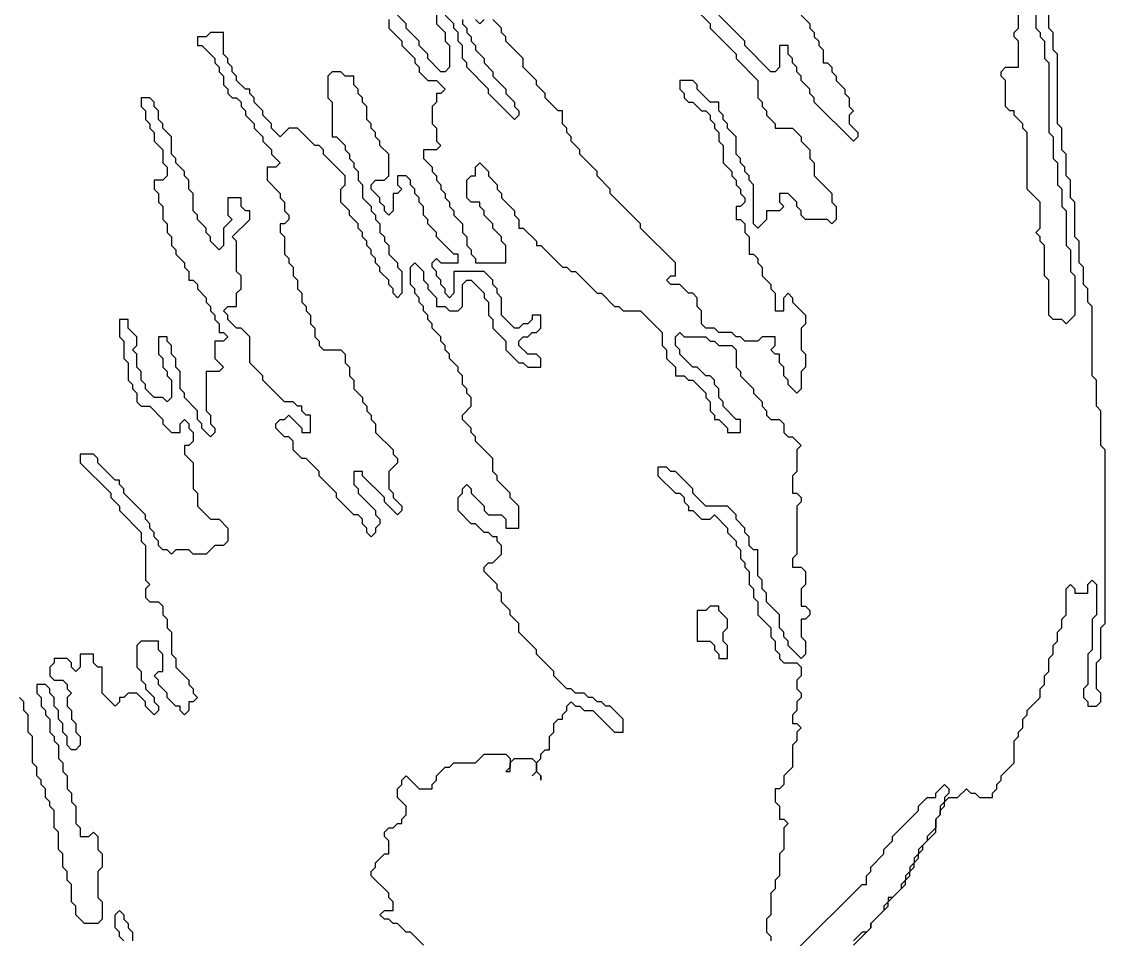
# Model space of a CAD drawing. Header units: metres. Extents: x 0 to 100, y 0 to 129.
# Drawn here: x 49.74 to 55.98, y 113.26 to 118.54 of the extents above; entities that cross this region are included whole.
import ezdxf

# ---------------------------------------------------------------- set-up
doc = ezdxf.new("R2010")
doc.units = ezdxf.units.M

msp = doc.modelspace()

# ---------------------------------------------------------------- linework, layer by layer
for points in [[(55.575, 118.675), (55.575, 118.5), (55.6, 118.475), (55.6, 118.45), (55.625, 118.425), (55.625, 118.325), (55.65, 118.3), (55.65, 117.9), (55.675, 117.875), (55.675, 117.75), (55.7, 117.725), (55.7, 117.6), (55.725, 117.575), (55.725, 117.475), (55.75, 117.45), (55.75, 117.25), (55.775, 117.225), (55.775, 117.1), (55.8, 117.075), (55.8, 116.85), (55.75, 116.8), (55.725, 116.825), (55.675, 116.825), (55.65, 116.85), (55.65, 117.05), (55.625, 117.075), (55.625, 117.25), (55.6, 117.275), (55.6, 117.3), (55.575, 117.325), (55.6, 117.35), (55.6, 117.5), (55.525, 117.575), (55.525, 117.9), (55.5, 117.925), (55.5, 117.95), (55.45, 118), (55.45, 118.025), (55.425, 118.025), (55.4, 118.05), (55.4, 118.2), (55.375, 118.225), (55.375, 118.25), (55.4, 118.275), (55.475, 118.275), (55.475, 118.425), (55.45, 118.45), (55.45, 118.475), (55.475, 118.5), (55.475, 118.65)], [(52.125, 118.575), (52.125, 118.525), (52.175, 118.475), (52.175, 118.425), (52.2, 118.4), (52.2, 118.275), (52.175, 118.25), (52.15, 118.25), (52.075, 118.325), (52.075, 118.35), (52.025, 118.4), (52.025, 118.425), (51.95, 118.5), (51.95, 118.525), (51.9, 118.575)], [(52.275, 118.55), (52.275, 118.525), (52.3, 118.5), (52.3, 118.475), (52.325, 118.45), (52.325, 118.425), (52.35, 118.4), (52.35, 118.375), (52.4, 118.325), (52.4, 118.3), (52.45, 118.25), (52.45, 118.225), (52.525, 118.15), (52.525, 118.125), (52.575, 118.075), (52.575, 118.05), (52.6, 118.025), (52.6, 118), (52.575, 117.975), (52.425, 118.125), (52.425, 118.15), (52.3, 118.275), (52.3, 118.3), (52.275, 118.325), (52.275, 118.4), (52.25, 118.425), (52.25, 118.475), (52.225, 118.5), (52.225, 118.525), (52.175, 118.575)], [(53.625, 118.6), (53.7, 118.525), (53.7, 118.5), (53.85, 118.35), (53.85, 118.325), (53.975, 118.2), (53.975, 118.1), (54, 118.075), (54, 118.05), (54.025, 118.025), (54.025, 118), (54.075, 117.95), (54.075, 117.925), (54.175, 117.925), (54.225, 117.875), (54.225, 117.85), (54.275, 117.8), (54.275, 117.75), (54.3, 117.725), (54.3, 117.65), (54.4, 117.55), (54.4, 117.5), (54.425, 117.475), (54.425, 117.4), (54.4, 117.375), (54.375, 117.4), (54.25, 117.4), (54.225, 117.425), (54.225, 117.45), (54.2, 117.475), (54.2, 117.5), (54.15, 117.55), (54.1, 117.55), (54.1, 117.5), (54.125, 117.475), (54.1, 117.45), (54.025, 117.45), (54.025, 117.4), (53.975, 117.35), (53.95, 117.375), (53.95, 117.6), (53.925, 117.625), (53.925, 117.65), (53.9, 117.675), (53.9, 117.7), (53.875, 117.725), (53.875, 117.75), (53.85, 117.775), (53.85, 117.875), (53.8, 117.925), (53.8, 117.95), (53.775, 117.975), (53.775, 118), (53.75, 118.025), (53.75, 118.075), (53.7, 118.075), (53.625, 118.15), (53.625, 118.175), (53.6, 118.2), (53.525, 118.2), (53.525, 118.15), (53.55, 118.125), (53.55, 118.1), (53.575, 118.075), (53.6, 118.075), (53.65, 118.025), (53.675, 118.025), (53.7, 118), (53.7, 117.975), (53.725, 117.95), (53.725, 117.925), (53.75, 117.9), (53.75, 117.85), (53.775, 117.825), (53.775, 117.725), (53.825, 117.675), (53.825, 117.65), (53.85, 117.625), (53.85, 117.6), (53.875, 117.575), (53.875, 117.55), (53.9, 117.525), (53.9, 117.5), (53.875, 117.475), (53.85, 117.475), (53.85, 117.4), (53.875, 117.4), (53.9, 117.375), (53.9, 117.325), (53.925, 117.3), (53.925, 117.2), (53.95, 117.2), (53.975, 117.175), (53.975, 117.15), (54, 117.125), (54, 117.075), (54.05, 117.025), (54.05, 117), (54.075, 116.975), (54.075, 116.875), (54.125, 116.875), (54.125, 116.95), (54.15, 116.975), (54.175, 116.95), (54.175, 116.925), (54.25, 116.85), (54.25, 116.8), (54.225, 116.775), (54.225, 116.65), (54.25, 116.625), (54.25, 116.55), (54.225, 116.525), (54.225, 116.425), (54.2, 116.4), (54.15, 116.45), (54.15, 116.475), (54.125, 116.5), (54.125, 116.55), (54.1, 116.575), (54.1, 116.625), (54.075, 116.625), (54.05, 116.65), (54.075, 116.675), (54.075, 116.725), (54, 116.725), (53.975, 116.7), (53.9, 116.7), (53.875, 116.725), (53.85, 116.725), (53.825, 116.75), (53.75, 116.75), (53.725, 116.775), (53.675, 116.775), (53.65, 116.8), (53.65, 116.875), (53.625, 116.9), (53.625, 116.95), (53.6, 116.975), (53.575, 116.975), (53.525, 117.025), (53.475, 117.025), (53.45, 117.05), (53.475, 117.075), (53.5, 117.075), (53.5, 117.15), (53.3, 117.35), (53.3, 117.375), (53.125, 117.55), (53.125, 117.575), (53.05, 117.65), (53.05, 117.675), (52.95, 117.775), (52.95, 117.8), (52.9, 117.85), (52.9, 117.875), (52.875, 117.9), (52.875, 117.925), (52.85, 117.95), (52.85, 118.025), (52.825, 118.025), (52.75, 118.1), (52.75, 118.125), (52.7, 118.175), (52.7, 118.2), (52.625, 118.275), (52.625, 118.325), (52.525, 118.425), (52.525, 118.45), (52.5, 118.475), (52.5, 118.5), (52.45, 118.55)], [(54.225, 118.575), (54.275, 118.525), (54.275, 118.5), (54.3, 118.475), (54.3, 118.45), (54.325, 118.425), (54.325, 118.4), (54.35, 118.375), (54.35, 118.3), (54.375, 118.3), (54.4, 118.275), (54.4, 118.25), (54.425, 118.225), (54.425, 118.2), (54.475, 118.15), (54.475, 118.125), (54.5, 118.1), (54.5, 118.05), (54.525, 118.025), (54.5, 118), (54.5, 117.95), (54.55, 117.9), (54.55, 117.875), (54.525, 117.85), (54.3, 118.075), (54.3, 118.1), (54.275, 118.125), (54.275, 118.15), (54.225, 118.2), (54.225, 118.225), (54.2, 118.25), (54.2, 118.275), (54.175, 118.3), (54.175, 118.325), (54.15, 118.35), (54.15, 118.4), (54.1, 118.4), (54.1, 118.275), (54.075, 118.25), (54.05, 118.25), (53.9, 118.4), (53.9, 118.425), (53.75, 118.575)], [(54.525, 113.225), (54.625, 113.325), (54.625, 113.35), (54.725, 113.45), (54.725, 113.475), (54.825, 113.575), (54.825, 113.6), (54.85, 113.625), (54.85, 113.65), (54.875, 113.675), (54.875, 113.7), (54.9, 113.725), (54.9, 113.75), (54.925, 113.775), (54.925, 113.8), (55, 113.875), (55, 113.95), (55.025, 113.975), (55.025, 114), (55.05, 114.025), (55.05, 114.05), (55.075, 114.075), (55.125, 114.075), (55.175, 114.125), (55.2, 114.1), (55.225, 114.1), (55.25, 114.075), (55.325, 114.075), (55.325, 114.1), (55.35, 114.125), (55.35, 114.15), (55.375, 114.175), (55.375, 114.2), (55.45, 114.275), (55.45, 114.4), (55.475, 114.425), (55.475, 114.45), (55.5, 114.475), (55.5, 114.525), (55.525, 114.55), (55.525, 114.575), (55.6, 114.65), (55.6, 114.7), (55.625, 114.725), (55.625, 114.775), (55.65, 114.8), (55.65, 114.875), (55.675, 114.9), (55.675, 114.95), (55.7, 114.975), (55.7, 115.025), (55.725, 115.05), (55.725, 115.1), (55.75, 115.125), (55.75, 115.275), (55.775, 115.3), (55.8, 115.275), (55.8, 115.25), (55.875, 115.25), (55.875, 115.3), (55.9, 115.325), (55.925, 115.3), (55.925, 115.125), (55.9, 115.1), (55.9, 114.925), (55.875, 114.9), (55.875, 114.725), (55.85, 114.7), (55.85, 114.65), (55.875, 114.625), (55.875, 114.6), (55.925, 114.6), (55.95, 114.625), (55.95, 114.675), (55.925, 114.7), (55.925, 114.85), (55.95, 114.875), (55.95, 115.05), (55.975, 115.075), (55.975, 116.075), (55.95, 116.1), (55.95, 116.3), (55.925, 116.325), (55.925, 116.475), (55.9, 116.5), (55.9, 116.9), (55.875, 116.925), (55.875, 117), (55.85, 117.025), (55.85, 117.125), (55.825, 117.15), (55.825, 117.275), (55.8, 117.3), (55.8, 117.5), (55.775, 117.525), (55.775, 117.625), (55.75, 117.65), (55.75, 117.775), (55.725, 117.8), (55.725, 117.925), (55.7, 117.95), (55.7, 118.35), (55.675, 118.375), (55.675, 118.475), (55.65, 118.5), (55.65, 118.6)], [(51.85, 118.55), (51.85, 118.5), (51.925, 118.425), (51.925, 118.4), (52, 118.325), (52, 118.3), (52.025, 118.275), (52.025, 118.25), (52.075, 118.2), (52.125, 118.2), (52.175, 118.15), (52.15, 118.125), (52.125, 118.125), (52.125, 118.075), (52.1, 118.05), (52.1, 117.95), (52.125, 117.925), (52.125, 117.85), (52.15, 117.825), (52.125, 117.8), (52.05, 117.8), (52.05, 117.75), (52.1, 117.7), (52.1, 117.675), (52.125, 117.65), (52.125, 117.625), (52.15, 117.6), (52.15, 117.575), (52.175, 117.55), (52.175, 117.525), (52.2, 117.5), (52.2, 117.475), (52.225, 117.45), (52.225, 117.425), (52.275, 117.375), (52.275, 117.325), (52.3, 117.3), (52.3, 117.25), (52.325, 117.225), (52.325, 117.2), (52.35, 117.175), (52.35, 117.15), (52.525, 117.15), (52.525, 117.25), (52.5, 117.275), (52.5, 117.3), (52.45, 117.35), (52.45, 117.375), (52.4, 117.425), (52.4, 117.45), (52.375, 117.475), (52.375, 117.5), (52.325, 117.5), (52.3, 117.525), (52.3, 117.625), (52.325, 117.65), (52.35, 117.65), (52.35, 117.7), (52.375, 117.725), (52.425, 117.675), (52.425, 117.65), (52.475, 117.6), (52.475, 117.575), (52.5, 117.55), (52.5, 117.525), (52.575, 117.45), (52.575, 117.425), (52.6, 117.4), (52.6, 117.35), (52.625, 117.35), (52.7, 117.275), (52.7, 117.25), (52.725, 117.25), (52.85, 117.125), (52.875, 117.125), (52.9, 117.1), (52.925, 117.1), (53.05, 116.975), (53.075, 116.975), (53.15, 116.9), (53.175, 116.9), (53.2, 116.875), (53.3, 116.875), (53.425, 116.75), (53.425, 116.675), (53.45, 116.65), (53.45, 116.6), (53.5, 116.55), (53.5, 116.5), (53.55, 116.5), (53.575, 116.475), (53.6, 116.475), (53.675, 116.4), (53.675, 116.375), (53.7, 116.35), (53.7, 116.3), (53.725, 116.275), (53.725, 116.25), (53.75, 116.25), (53.8, 116.2), (53.8, 116.175), (53.875, 116.175), (53.875, 116.25), (53.85, 116.25), (53.775, 116.325), (53.775, 116.35), (53.75, 116.375), (53.75, 116.425), (53.725, 116.45), (53.725, 116.475), (53.7, 116.5), (53.675, 116.5), (53.625, 116.55), (53.6, 116.55), (53.525, 116.625), (53.525, 116.65), (53.5, 116.675), (53.5, 116.725), (53.525, 116.75), (53.55, 116.725), (53.675, 116.725), (53.7, 116.7), (53.725, 116.7), (53.75, 116.675), (53.825, 116.675), (53.85, 116.65), (53.85, 116.55), (53.875, 116.525), (53.875, 116.5), (53.95, 116.425), (53.95, 116.4), (54, 116.35), (54, 116.325), (54.025, 116.3), (54.025, 116.275), (54.05, 116.25), (54.1, 116.25), (54.125, 116.225), (54.125, 116.175), (54.15, 116.15), (54.175, 116.15), (54.225, 116.1), (54.2, 116.075), (54.2, 115.95), (54.175, 115.925), (54.175, 115.825), (54.2, 115.825), (54.225, 115.8), (54.225, 115.775), (54.2, 115.75), (54.2, 115.475), (54.175, 115.45), (54.175, 115.4), (54.225, 115.4), (54.25, 115.375), (54.25, 115.3), (54.225, 115.275), (54.225, 115.175), (54.25, 115.175), (54.275, 115.15), (54.275, 115.125), (54.25, 115.1), (54.225, 115.1), (54.225, 115), (54.25, 114.975), (54.25, 114.9), (54.225, 114.875), (54.15, 114.95), (54.15, 114.975), (54.125, 115), (54.125, 115.025), (54.1, 115.05), (54.1, 115.125), (54.025, 115.2), (54.025, 115.25), (54, 115.275), (54, 115.325), (53.975, 115.35), (53.975, 115.5), (53.95, 115.5), (53.925, 115.525), (53.925, 115.575), (53.9, 115.6), (53.9, 115.625), (53.85, 115.675), (53.85, 115.7), (53.8, 115.75), (53.675, 115.75), (53.6, 115.825), (53.6, 115.85), (53.5, 115.95), (53.475, 115.95), (53.45, 115.975), (53.4, 115.975), (53.4, 115.925), (53.5, 115.825), (53.525, 115.825), (53.55, 115.8), (53.55, 115.775), (53.575, 115.75), (53.575, 115.725), (53.6, 115.725), (53.65, 115.675), (53.7, 115.675), (53.725, 115.7), (53.8, 115.625), (53.8, 115.6), (53.85, 115.55), (53.85, 115.525), (53.875, 115.5), (53.875, 115.45), (53.9, 115.425), (53.9, 115.4), (53.925, 115.375), (53.925, 115.3), (53.95, 115.275), (53.95, 115.225), (53.975, 115.2), (53.975, 115.125), (54.05, 115.05), (54.05, 115), (54.075, 114.975), (54.075, 114.925), (54.1, 114.9), (54.1, 114.875), (54.125, 114.85), (54.2, 114.85), (54.225, 114.825), (54.225, 114.775), (54.2, 114.75), (54.2, 114.7), (54.225, 114.675), (54.225, 114.65), (54.2, 114.625), (54.2, 114.575), (54.175, 114.55), (54.175, 114.5), (54.2, 114.5), (54.225, 114.475), (54.2, 114.45), (54.2, 114.4), (54.175, 114.375), (54.175, 114.25), (54.125, 114.2), (54.125, 114.15), (54.1, 114.125), (54.075, 114.125), (54.075, 114.05), (54.1, 114.025), (54.1, 113.95), (54.125, 113.95), (54.15, 113.925), (54.125, 113.9), (54.125, 113.775), (54.1, 113.75), (54.1, 113.625), (54.075, 113.6), (54.075, 113.55), (54.05, 113.525), (54.05, 113.4), (54.025, 113.375), (54.025, 113.3), (54.05, 113.275), (54.05, 113.25)], [(52.4, 118.55), (52.375, 118.525), (52.35, 118.55)], [(50.825, 118.475), (50.8, 118.45), (50.75, 118.45), (50.75, 118.4), (50.775, 118.4), (50.85, 118.325), (50.85, 118.3), (50.875, 118.275), (50.875, 118.25), (50.9, 118.225), (50.9, 118.175), (50.925, 118.15), (50.925, 118.125), (50.95, 118.1), (50.975, 118.1), (51, 118.075), (51, 118.05), (51.025, 118.025), (51.025, 118), (51.075, 117.95), (51.075, 117.925), (51.125, 117.875), (51.125, 117.85), (51.175, 117.8), (51.175, 117.775), (51.225, 117.725), (51.2, 117.7), (51.15, 117.7), (51.15, 117.625), (51.225, 117.55), (51.225, 117.525), (51.25, 117.5), (51.25, 117.45), (51.275, 117.425), (51.275, 117.4), (51.25, 117.375), (51.225, 117.375), (51.225, 117.325), (51.25, 117.3), (51.25, 117.2), (51.275, 117.175), (51.275, 117.15), (51.3, 117.125), (51.3, 117.075), (51.325, 117.05), (51.325, 117), (51.35, 116.975), (51.35, 116.925), (51.375, 116.9), (51.375, 116.875), (51.4, 116.85), (51.4, 116.8), (51.425, 116.775), (51.425, 116.725), (51.45, 116.7), (51.45, 116.675), (51.475, 116.65), (51.575, 116.65), (51.6, 116.625), (51.6, 116.575), (51.625, 116.55), (51.625, 116.5), (51.65, 116.475), (51.65, 116.425), (51.7, 116.375), (51.7, 116.35), (51.725, 116.325), (51.725, 116.3), (51.75, 116.275), (51.75, 116.25), (51.775, 116.225), (51.775, 116.175), (51.875, 116.075), (51.875, 116.05), (51.9, 116.025), (51.9, 116), (51.85, 115.95), (51.85, 115.85), (51.875, 115.825), (51.875, 115.8), (51.925, 115.75), (51.925, 115.725), (51.9, 115.7), (51.825, 115.775), (51.825, 115.8), (51.7, 115.925), (51.7, 115.95), (51.65, 115.95), (51.65, 115.875), (51.675, 115.85), (51.675, 115.825), (51.775, 115.725), (51.775, 115.7), (51.8, 115.675), (51.8, 115.65), (51.775, 115.625), (51.775, 115.6), (51.75, 115.575), (51.725, 115.6), (51.725, 115.625), (51.7, 115.65), (51.7, 115.675), (51.675, 115.7), (51.65, 115.7), (51.55, 115.8), (51.55, 115.825), (51.45, 115.925), (51.45, 115.95), (51.375, 116.025), (51.35, 116.025), (51.3, 116.075), (51.3, 116.125), (51.275, 116.15), (51.25, 116.15), (51.2, 116.2), (51.2, 116.225), (51.225, 116.25), (51.25, 116.25), (51.275, 116.275), (51.35, 116.2), (51.35, 116.175), (51.4, 116.175), (51.4, 116.275), (51.375, 116.275), (51.35, 116.3), (51.35, 116.325), (51.325, 116.325), (51.3, 116.35), (51.25, 116.35), (51.125, 116.475), (51.125, 116.5), (51.05, 116.575), (51.05, 116.725), (51, 116.775), (50.975, 116.775), (50.925, 116.825), (50.925, 116.85), (50.9, 116.875), (50.925, 116.9), (50.975, 116.9), (50.975, 116.975), (51, 117), (51, 117.075), (50.975, 117.1), (50.975, 117.275), (50.95, 117.3), (51.05, 117.4), (51.05, 117.45), (51.025, 117.45), (51, 117.475), (51, 117.525), (50.925, 117.525), (50.925, 117.425), (50.95, 117.4), (50.9, 117.35), (50.9, 117.25), (50.875, 117.225), (50.825, 117.275), (50.825, 117.3), (50.8, 117.325), (50.8, 117.35), (50.75, 117.4), (50.75, 117.425), (50.725, 117.45), (50.725, 117.55), (50.7, 117.575), (50.7, 117.625), (50.675, 117.65), (50.675, 117.675), (50.625, 117.725), (50.625, 117.75), (50.6, 117.775), (50.6, 117.875), (50.55, 117.925), (50.55, 117.95), (50.525, 117.975), (50.525, 118.025), (50.5, 118.05), (50.5, 118.075), (50.475, 118.1), (50.425, 118.1), (50.425, 118.05), (50.45, 118.025), (50.45, 117.975), (50.475, 117.95), (50.475, 117.925), (50.5, 117.9), (50.5, 117.85), (50.55, 117.8), (50.55, 117.725), (50.575, 117.7), (50.575, 117.65), (50.55, 117.625), (50.5, 117.625), (50.5, 117.575), (50.525, 117.55), (50.525, 117.5), (50.55, 117.475), (50.55, 117.4), (50.575, 117.375), (50.575, 117.325), (50.6, 117.3), (50.6, 117.25), (50.625, 117.225), (50.625, 117.2), (50.675, 117.15), (50.675, 117.125), (50.7, 117.1), (50.7, 117.05), (50.725, 117.05), (50.75, 117.025), (50.75, 117), (50.8, 116.95), (50.8, 116.925), (50.825, 116.9), (50.825, 116.875), (50.85, 116.85), (50.85, 116.825), (50.875, 116.8), (50.875, 116.75), (50.9, 116.75), (50.925, 116.725), (50.9, 116.7), (50.85, 116.7), (50.85, 116.6), (50.9, 116.55), (50.875, 116.525), (50.8, 116.525), (50.8, 116.3), (50.825, 116.275), (50.825, 116.225), (50.85, 116.2), (50.85, 116.175), (50.825, 116.15), (50.775, 116.2), (50.775, 116.225), (50.75, 116.25), (50.75, 116.3), (50.675, 116.375), (50.675, 116.4), (50.65, 116.425), (50.65, 116.525), (50.625, 116.55), (50.625, 116.6), (50.6, 116.625), (50.6, 116.675), (50.575, 116.7), (50.575, 116.725), (50.525, 116.725), (50.525, 116.625), (50.55, 116.6), (50.55, 116.55), (50.575, 116.525), (50.575, 116.5), (50.6, 116.475), (50.6, 116.375), (50.575, 116.35), (50.55, 116.375), (50.5, 116.375), (50.45, 116.425), (50.45, 116.45), (50.425, 116.475), (50.425, 116.525), (50.4, 116.55), (50.4, 116.625), (50.375, 116.65), (50.4, 116.675), (50.4, 116.725), (50.35, 116.775), (50.35, 116.825), (50.3, 116.825), (50.3, 116.725), (50.325, 116.7), (50.325, 116.6), (50.35, 116.575), (50.35, 116.475), (50.375, 116.45), (50.375, 116.425), (50.4, 116.4), (50.4, 116.35), (50.425, 116.325), (50.475, 116.325), (50.55, 116.25), (50.55, 116.225), (50.6, 116.175), (50.65, 116.175), (50.65, 116.225), (50.675, 116.25), (50.7, 116.225), (50.7, 116.2), (50.725, 116.175), (50.725, 116.125), (50.7, 116.1), (50.675, 116.1), (50.675, 116.05), (50.725, 116), (50.725, 115.85), (50.75, 115.825), (50.75, 115.75), (50.825, 115.675), (50.875, 115.675), (50.925, 115.625), (50.925, 115.55), (50.9, 115.525), (50.85, 115.525), (50.8, 115.475), (50.725, 115.475), (50.7, 115.5), (50.625, 115.5), (50.6, 115.475), (50.575, 115.5), (50.55, 115.5), (50.525, 115.525), (50.525, 115.55), (50.5, 115.575), (50.5, 115.6), (50.475, 115.625), (50.475, 115.65), (50.45, 115.675), (50.45, 115.7), (50.325, 115.825), (50.325, 115.85), (50.3, 115.875), (50.3, 115.9), (50.275, 115.9), (50.175, 116), (50.175, 116.025), (50.15, 116.05), (50.075, 116.05), (50.075, 116), (50.25, 115.825), (50.25, 115.8), (50.3, 115.75), (50.3, 115.725), (50.425, 115.6), (50.425, 115.55), (50.45, 115.525), (50.45, 115.325), (50.475, 115.3), (50.45, 115.275), (50.45, 115.225), (50.475, 115.2), (50.525, 115.2), (50.55, 115.175), (50.55, 115.125), (50.575, 115.1), (50.575, 115.05), (50.6, 115.025), (50.6, 114.9), (50.625, 114.875), (50.625, 114.825), (50.7, 114.75), (50.7, 114.725), (50.725, 114.7), (50.725, 114.675), (50.75, 114.65), (50.725, 114.625), (50.7, 114.625), (50.7, 114.575), (50.675, 114.55), (50.65, 114.575), (50.65, 114.6), (50.625, 114.6), (50.575, 114.65), (50.575, 114.675), (50.525, 114.725), (50.525, 114.75), (50.5, 114.775), (50.525, 114.8), (50.55, 114.8), (50.55, 114.9), (50.525, 114.925), (50.525, 114.975), (50.425, 114.975), (50.4, 114.95), (50.4, 114.825), (50.425, 114.8), (50.425, 114.75), (50.45, 114.725), (50.45, 114.7), (50.5, 114.65), (50.5, 114.625), (50.525, 114.6), (50.525, 114.575), (50.5, 114.55), (50.45, 114.6), (50.45, 114.625), (50.4, 114.675), (50.35, 114.675), (50.325, 114.65), (50.3, 114.65), (50.3, 114.625), (50.275, 114.6), (50.2, 114.675), (50.2, 114.825), (50.175, 114.825), (50.15, 114.85), (50.15, 114.9), (50.075, 114.9), (50.075, 114.825), (50.05, 114.8), (50.025, 114.825), (50.025, 114.85), (50, 114.875), (49.925, 114.875), (49.925, 114.85), (49.9, 114.825), (49.9, 114.775), (49.925, 114.75), (49.975, 114.75), (50, 114.725), (50, 114.7), (50.025, 114.675), (50, 114.65), (50, 114.6), (50.025, 114.575), (50.025, 114.525), (50.05, 114.5), (50.05, 114.45), (50.075, 114.425), (50.075, 114.375), (50.05, 114.35), (50.025, 114.35), (50, 114.375), (50, 114.425), (49.975, 114.45), (49.975, 114.5), (49.95, 114.525), (49.95, 114.575), (49.925, 114.6), (49.925, 114.65), (49.9, 114.675), (49.9, 114.7), (49.875, 114.725), (49.825, 114.725), (49.825, 114.675), (49.85, 114.65), (49.85, 114.6), (49.875, 114.575), (49.875, 114.55), (49.9, 114.525), (49.9, 114.45), (49.925, 114.425), (49.925, 114.4), (49.95, 114.375), (49.95, 114.3), (49.975, 114.275), (49.975, 114.225), (50, 114.2), (50, 114.125), (50.025, 114.1), (50.025, 114.05), (50.05, 114.025), (50.05, 113.925), (50.075, 113.9), (50.075, 113.85), (50.125, 113.85), (50.15, 113.875), (50.175, 113.85), (50.175, 113.775), (50.2, 113.75), (50.2, 113.675), (50.175, 113.65), (50.175, 113.5), (50.2, 113.475), (50.2, 113.375), (50.175, 113.35), (50.1, 113.35), (50.05, 113.4), (50.05, 113.45), (50.025, 113.475), (50.025, 113.575), (50, 113.6), (50, 113.65), (49.975, 113.675), (49.975, 113.75), (49.95, 113.775), (49.95, 113.875), (49.925, 113.9), (49.925, 114), (49.9, 114.025), (49.9, 114.05), (49.875, 114.075), (49.875, 114.125), (49.85, 114.15), (49.85, 114.175), (49.825, 114.2), (49.825, 114.25), (49.8, 114.275), (49.8, 114.425), (49.775, 114.45), (49.775, 114.55), (49.75, 114.575), (49.75, 114.625), (49.725, 114.65)], [(52.05, 113.225), (51.975, 113.3), (51.95, 113.3), (51.9, 113.35), (51.875, 113.35), (51.85, 113.375), (51.825, 113.375), (51.8, 113.4), (51.825, 113.425), (51.875, 113.425), (51.875, 113.475), (51.85, 113.5), (51.85, 113.525), (51.75, 113.625), (51.75, 113.65), (51.775, 113.675), (51.775, 113.7), (51.825, 113.75), (51.85, 113.75), (51.85, 113.825), (51.825, 113.85), (51.825, 113.875), (51.85, 113.9), (51.875, 113.9), (51.9, 113.925), (51.925, 113.925), (51.925, 113.95), (51.95, 113.975), (51.95, 114.025), (51.9, 114.075), (51.9, 114.125), (51.925, 114.15), (51.925, 114.175), (51.95, 114.2), (52.025, 114.125), (52.1, 114.125), (52.1, 114.15), (52.125, 114.175), (52.125, 114.2), (52.175, 114.25), (52.2, 114.25), (52.225, 114.275), (52.35, 114.275), (52.4, 114.325), (52.525, 114.325), (52.55, 114.3), (52.55, 114.25), (52.525, 114.225), (52.55, 114.225), (52.55, 114.275), (52.575, 114.3), (52.675, 114.3), (52.7, 114.275), (52.7, 114.225), (52.675, 114.2), (52.7, 114.225), (52.725, 114.2), (52.725, 114.175), (52.725, 114.2), (52.7, 114.225), (52.7, 114.275), (52.725, 114.3), (52.725, 114.325), (52.75, 114.35), (52.775, 114.35), (52.775, 114.425), (52.8, 114.45), (52.8, 114.5), (52.825, 114.525), (52.85, 114.525), (52.85, 114.55), (52.875, 114.575), (52.875, 114.6), (52.9, 114.625), (52.925, 114.6), (52.95, 114.6), (52.975, 114.575), (53.025, 114.575), (53.15, 114.45), (53.2, 114.45), (53.2, 114.525), (53.125, 114.6), (53.1, 114.6), (53.075, 114.625), (53.05, 114.625), (53.025, 114.65), (53, 114.65), (52.975, 114.675), (52.925, 114.675), (52.9, 114.7), (52.875, 114.7), (52.8, 114.775), (52.8, 114.8), (52.7, 114.9), (52.7, 114.925), (52.6, 115.025), (52.6, 115.075), (52.55, 115.125), (52.55, 115.15), (52.5, 115.2), (52.5, 115.25), (52.475, 115.275), (52.475, 115.3), (52.4, 115.375), (52.4, 115.4), (52.425, 115.425), (52.45, 115.425), (52.5, 115.475), (52.5, 115.525), (52.475, 115.55), (52.475, 115.575), (52.45, 115.575), (52.425, 115.6), (52.4, 115.6), (52.35, 115.65), (52.325, 115.65), (52.25, 115.725), (52.25, 115.8), (52.275, 115.825), (52.275, 115.85), (52.3, 115.875), (52.325, 115.85), (52.325, 115.825), (52.4, 115.75), (52.4, 115.725), (52.425, 115.7), (52.5, 115.7), (52.525, 115.675), (52.525, 115.625), (52.6, 115.625), (52.6, 115.75), (52.55, 115.8), (52.55, 115.825), (52.475, 115.9), (52.475, 115.925), (52.45, 115.95), (52.45, 116.025), (52.35, 116.125), (52.35, 116.15), (52.325, 116.175), (52.325, 116.2), (52.275, 116.25), (52.275, 116.275), (52.325, 116.325), (52.325, 116.375), (52.3, 116.4), (52.3, 116.425), (52.275, 116.45), (52.275, 116.5), (52.25, 116.525), (52.25, 116.55), (52.2, 116.6), (52.2, 116.625), (52.175, 116.65), (52.175, 116.675), (52.15, 116.7), (52.15, 116.725), (52.1, 116.775), (52.1, 116.8), (52.075, 116.825), (52.075, 116.85), (52.05, 116.875), (52.05, 116.9), (52.025, 116.925), (52.025, 116.95), (52, 116.975), (52, 117), (51.975, 117.025), (51.975, 117.125), (52, 117.15), (52.05, 117.1), (52.05, 117.05), (52.075, 117.025), (52.075, 117), (52.125, 116.95), (52.125, 116.9), (52.175, 116.9), (52.2, 116.875), (52.25, 116.875), (52.275, 116.9), (52.275, 117.025), (52.3, 117.05), (52.325, 117.05), (52.4, 116.975), (52.4, 116.95), (52.425, 116.925), (52.425, 116.85), (52.45, 116.825), (52.45, 116.775), (52.525, 116.7), (52.525, 116.65), (52.6, 116.575), (52.625, 116.575), (52.65, 116.55), (52.725, 116.55), (52.725, 116.6), (52.7, 116.625), (52.65, 116.625), (52.6, 116.675), (52.6, 116.7), (52.625, 116.725), (52.65, 116.725), (52.675, 116.75), (52.7, 116.75), (52.725, 116.775), (52.725, 116.85), (52.675, 116.85), (52.675, 116.825), (52.65, 116.8), (52.625, 116.8), (52.6, 116.775), (52.575, 116.775), (52.5, 116.85), (52.5, 116.95), (52.475, 116.975), (52.475, 117), (52.45, 117.025), (52.45, 117.05), (52.4, 117.1), (52.225, 117.1), (52.225, 116.975), (52.2, 116.95), (52.175, 116.975), (52.175, 117), (52.15, 117.025), (52.15, 117.05), (52.125, 117.075), (52.125, 117.1), (52.1, 117.125), (52.1, 117.15), (52.125, 117.175), (52.15, 117.15), (52.25, 117.15), (52.25, 117.2), (52.225, 117.2), (52.125, 117.3), (52.125, 117.325), (52.075, 117.375), (52.075, 117.4), (52.05, 117.425), (52.05, 117.475), (52.025, 117.5), (52.025, 117.525), (52, 117.55), (52, 117.575), (51.975, 117.6), (51.975, 117.625), (51.95, 117.65), (51.9, 117.65), (51.9, 117.6), (51.925, 117.575), (51.9, 117.55), (51.875, 117.55), (51.875, 117.45), (51.85, 117.425), (51.825, 117.45), (51.825, 117.475), (51.8, 117.5), (51.8, 117.525), (51.75, 117.575), (51.75, 117.6), (51.775, 117.625), (51.825, 117.625), (51.85, 117.65), (51.85, 117.775), (51.8, 117.825), (51.8, 117.85), (51.775, 117.875), (51.775, 117.9), (51.75, 117.925), (51.75, 117.95), (51.725, 117.975), (51.725, 118.05), (51.7, 118.075), (51.7, 118.1), (51.675, 118.125), (51.675, 118.15), (51.65, 118.175), (51.65, 118.225), (51.6, 118.225), (51.575, 118.25), (51.525, 118.25), (51.5, 118.225), (51.5, 118.1), (51.525, 118.075), (51.525, 117.875), (51.55, 117.875), (51.6, 117.825), (51.6, 117.8), (51.625, 117.775), (51.625, 117.75), (51.65, 117.725), (51.65, 117.7), (51.675, 117.675), (51.675, 117.625), (51.7, 117.6), (51.7, 117.525), (51.75, 117.475), (51.75, 117.45), (51.775, 117.425), (51.775, 117.4), (51.8, 117.375), (51.8, 117.325), (51.825, 117.3), (51.825, 117.275), (51.85, 117.25), (51.85, 117.2), (51.9, 117.15), (51.9, 117.125), (51.925, 117.1), (51.925, 116.975), (51.9, 116.95), (51.875, 116.975), (51.875, 117), (51.85, 117.025), (51.85, 117.05), (51.8, 117.1), (51.8, 117.125), (51.775, 117.15), (51.775, 117.175), (51.75, 117.2), (51.75, 117.225), (51.725, 117.25), (51.725, 117.275), (51.7, 117.3), (51.7, 117.325), (51.675, 117.35), (51.675, 117.375), (51.625, 117.425), (51.625, 117.45), (51.575, 117.5), (51.575, 117.575), (51.6, 117.6), (51.6, 117.65), (51.475, 117.775), (51.475, 117.8), (51.45, 117.825), (51.425, 117.825), (51.325, 117.925), (51.275, 117.925), (51.225, 117.875), (51.175, 117.925), (51.175, 117.95), (51.125, 118), (51.125, 118.025), (51.075, 118.075), (51.075, 118.1), (51.05, 118.125), (51.05, 118.15), (51.025, 118.15), (50.975, 118.2), (50.975, 118.225), (50.95, 118.25), (50.95, 118.275), (50.925, 118.3), (50.925, 118.325), (50.9, 118.35), (50.9, 118.475), (50.825, 118.475)], [(53.7, 115.175), (53.675, 115.15), (53.625, 115.15), (53.625, 114.975), (53.7, 114.975), (53.725, 114.95), (53.725, 114.925), (53.75, 114.9), (53.75, 114.875), (53.8, 114.875), (53.8, 114.95), (53.775, 114.975), (53.775, 115.025), (53.8, 115.05), (53.8, 115.1), (53.75, 115.15), (53.75, 115.175), (53.7, 115.175)], [(54.2, 113.2), (54.575, 113.575), (54.6, 113.575), (54.6, 113.625), (54.625, 113.65), (54.625, 113.675), (54.7, 113.75), (54.7, 113.775), (54.75, 113.825), (54.75, 113.85), (54.9, 114), (54.9, 114.025), (54.95, 114.075), (55, 114.075), (55, 114.1), (55.05, 114.15), (55.075, 114.125), (55.075, 114.1), (55.05, 114.075), (55.05, 114.05), (55.025, 114.025), (55.025, 113.975), (55, 113.95), (55, 113.9), (54.95, 113.85), (54.95, 113.825), (54.9, 113.775), (54.9, 113.75), (54.875, 113.725), (54.875, 113.7), (54.85, 113.675), (54.85, 113.65), (54.825, 113.625), (54.825, 113.6), (54.8, 113.575), (54.8, 113.55), (54.75, 113.5), (54.725, 113.5), (54.725, 113.475), (54.7, 113.45), (54.7, 113.425), (54.625, 113.35), (54.625, 113.325), (54.6, 113.3), (54.575, 113.3), (54.525, 113.25)], [(50.325, 113.25), (50.3, 113.275), (50.3, 113.3), (50.275, 113.325), (50.275, 113.4), (50.3, 113.425), (50.325, 113.4), (50.325, 113.375), (50.35, 113.35), (50.35, 113.325), (50.375, 113.3), (50.375, 113.25)]]:
    msp.add_lwpolyline(points)

doc.saveas('drawing.dxf')
